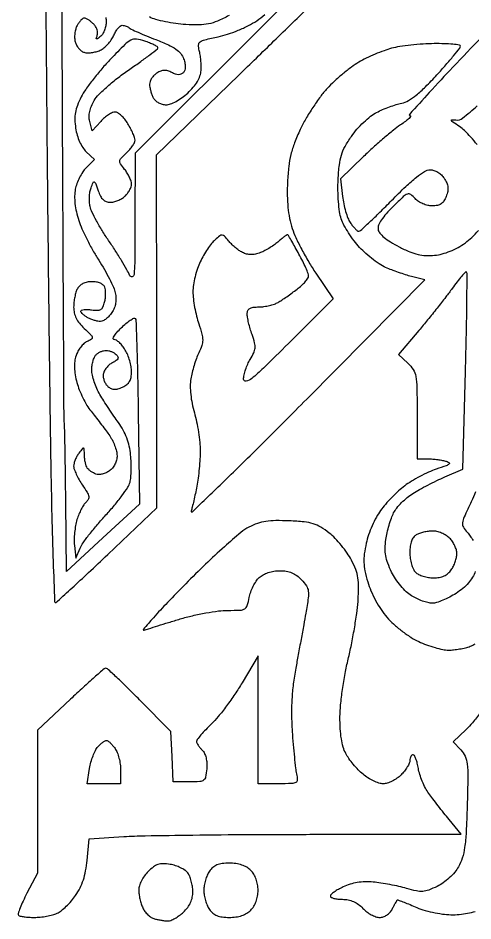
# Model space of a CAD drawing. Extents: x 3.8 to 44, y 2.8 to 44.9.
# Drawn here: x 3.78 to 14.42, y 2.79 to 23.94 of the extents above; entities that cross this region are included whole.
import ezdxf

# ---------------------------------------------------------------- set-up
doc = ezdxf.new("R2010")
doc.units = 0
doc.header["$MEASUREMENT"] = 0

msp = doc.modelspace()

# ---------------------------------------------------------------- linework, layer by layer
for points in [[(26.769741, 44.334821, -0.000003), (28.368792, 44.349802, -0.000078)], [(12.699339, 26.9451), (9.606769, 23.860907), (6.5142, 20.776714), (6.510889, 19.207907, -0.001531), (6.506067, 18.275901, -0.021037), (6.489064, 17.938183, -0.297613), (6.445764, 17.88363, -0.388408), (6.390497, 17.908284, 0.0261), (6.320901, 18.047892, 0.007034), (6.19604, 18.26163, 0.007103), (6.047179, 18.500666, 0.007302), (5.892924, 18.733162, -0.01221), (5.743434, 18.963348, -0.013071), (5.608862, 19.195459, -0.012708), (5.503782, 19.400362, -0.058125), (5.460214, 19.526603, -0.039514), (5.44562, 19.632286, -0.027084), (5.445127, 19.753421, -0.027378), (5.457488, 19.870909, -0.048725), (5.482182, 19.964893, -0.010458), (5.533082, 20.094117, -0.411694), (5.558901, 20.104837, -0.210604), (5.585191, 20.077622, -0.004387), (5.650183, 19.896318, 0.035961), (5.704223, 19.771066, 0.082534), (5.765704, 19.689161, 0.104762), (5.840063, 19.643218, 0.086382), (5.932088, 19.6272, 0.060734), (6.015381, 19.637355, 0.036296), (6.110372, 19.668329, 0.035863), (6.201877, 19.713602, 0.051149), (6.274889, 19.767212, 0.045991), (6.33409, 19.831619, 0.039169), (6.384154, 19.909193, 0.040957), (6.418524, 19.987642, 0.082957), (6.4296, 20.05394, 0.078548), (6.418518, 20.124049, 0.030488), (6.38247, 20.215761, 0.029263), (6.330562, 20.312154, 0.032056), (6.269158, 20.398793, -0.019715), (6.172403, 20.528411, -0.179633), (6.155506, 20.595611, -0.164193), (6.185702, 20.660656, -0.015822), (6.311458, 20.784826, 0.026681), (6.389034, 20.864822, 0.029887), (6.454552, 20.949777, 0.031212), (6.500821, 21.027889, 0.119375), (6.513884, 21.08251, 0.08488), (6.503566, 21.14182, 0.017507), (6.464416, 21.240816, 0.01794), (6.410125, 21.353933, 0.016044), (6.345927, 21.46725, 0.032353), (6.272032, 21.572481, 0.037955), (6.188703, 21.661433, 0.041422), (6.108289, 21.72376, 0.145146), (6.046104, 21.7422, 0.112043), (5.981565, 21.727554, 0.033308), (5.892897, 21.677618, 0.031582), (5.797887, 21.606488, 0.02941), (5.710169, 21.522348), (5.506416, 21.302495), (5.451653, 21.52069, -0.063195), (5.438172, 21.632794, -0.051262), (5.451351, 21.753251, -0.045933), (5.491243, 21.880763, -0.033408), (5.557502, 22.013892, -0.064693), (5.661974, 22.149116, -0.015674), (5.868626, 22.342578, -0.015819), (6.121689, 22.551212, -0.015137), (6.391107, 22.746644, 0.005548), (6.648036, 22.925599, 0.008985), (6.862008, 23.084065, 0.003338), (7.0399, 23.222725, 0.310369), (7.04912, 23.252518, 0.19357), (7.029881, 23.276108, 0.013254), (6.951768, 23.31655, 0.017389), (6.853002, 23.360235, 0.012095), (6.738743, 23.402915, 0.048686), (6.545697, 23.449339, 0.157384), (6.417384, 23.42685, 0.074446), (6.27517, 23.322214, 0.005681), (5.940511, 22.981534, 0.014101), (5.734415, 22.754422, 0.012205), (5.530971, 22.505049, 0.012369), (5.357719, 22.269992, 0.034686), (5.252441, 22.094794, 0.024915), (5.163455, 21.896555, 0.049141), (5.116807, 21.730529, 0.051354), (5.104576, 21.563455, 0.029837), (5.12251, 21.362913, 0.034364), (5.1583, 21.201004, 0.034517), (5.215891, 21.045771, 0.036725), (5.288941, 20.911313, 0.061455), (5.37112, 20.81252), (5.564427, 20.630918), (5.36812, 20.434611, 0.050561), (5.288722, 20.337298, 0.028933), (5.212606, 20.206029, 0.028639), (5.150689, 20.063713, 0.041939), (5.114374, 19.932125, 0.043067), (5.098594, 19.773837, 0.030885), (5.107212, 19.59616, 0.028341), (5.139503, 19.404466, 0.023145), (5.194956, 19.203969, 0.025622), (5.271125, 19.006033, 0.011689), (5.389663, 18.755516, 0.01154), (5.527128, 18.496807, 0.015576), (5.663971, 18.269882, -0.013263), (5.794757, 18.055249, -0.013238), (5.914065, 17.833849, -0.01318), (6.007911, 17.635248, -0.049758), (6.050559, 17.504648, -0.04461), (6.066404, 17.380596, -0.052844), (6.058412, 17.262733, -0.053613), (6.02611, 17.150577, -0.048161), (5.969827, 17.043462, -0.040098), (5.908018, 16.963854, -0.042073), (5.835208, 16.896518, -0.045882), (5.762676, 16.849971, -0.12029), (5.702988, 16.8354, -0.049736), (5.641373, 16.841544, -0.022652), (5.562746, 16.861126, -0.022165), (5.481054, 16.889445, -0.028352), (5.408838, 16.922977, -0.029535), (5.346197, 16.961421, -0.03685), (5.293269, 17.0045, -0.040138), (5.255903, 17.045941, -0.164843), (5.2452, 17.077524, -0.31938), (5.261833, 17.100907, -0.053456), (5.318614, 17.114048, -0.041769), (5.399317, 17.117045, -0.024846), (5.495121, 17.107815, 0.032426), (5.631908, 17.096725, 0.140351), (5.709798, 17.11768, 0.154871), (5.760528, 17.175311, 0.042175), (5.800345, 17.291478, 0.030221), (5.817924, 17.385167, 0.026569), (5.825077, 17.484428, 0.027491), (5.821807, 17.574799, 0.068928), (5.806879, 17.638911, 0.135397), (5.769603, 17.689442, 0.06711), (5.700407, 17.730177, 0.056543), (5.608841, 17.75701, 0.043053), (5.504632, 17.766, 0.046094), (5.390445, 17.755451, 0.065873), (5.293847, 17.723889, 0.074426), (5.217669, 17.672226, 0.083918), (5.163577, 17.602362, 0.050239), (5.129931, 17.520743, 0.02258), (5.101726, 17.40815, 0.022084), (5.082417, 17.285499, 0.028003), (5.076, 17.171004, 0.055038), (5.090841, 17.036588, 0.059719), (5.13462, 16.912523, 0.054592), (5.210464, 16.793568, 0.035705), (5.321224, 16.674211, -0.007372), (5.478083, 16.523291, -0.143578), (5.510272, 16.465028, -0.315549), (5.491832, 16.420396, -0.035655), (5.390147, 16.365319, 0.07968), (5.316667, 16.316739, 0.04097), (5.241607, 16.235474, 0.039382), (5.176358, 16.136983, 0.047615), (5.132049, 16.035379, 0.047803), (5.101798, 15.900437, 0.039404), (5.094978, 15.75303, 0.03461), (5.111757, 15.588653, 0.02261), (5.152649, 15.402411, 0.030021), (5.208384, 15.234991, 0.019298), (5.291861, 15.048052, 0.019396), (5.388093, 14.870788, 0.034147), (5.482772, 14.733698, -0.003335), (5.58381, 14.605114, -0.002135), (5.69952, 14.454496, -0.002145), (5.811611, 14.305974, -0.00401), (5.90085, 14.184653, -0.035847), (5.973718, 14.066997, -0.028673), (6.035285, 13.93115, -0.029504), (6.077744, 13.798233, -0.062633), (6.0912, 13.691235, -0.060573), (6.078764, 13.588955, -0.056109), (6.042104, 13.489788, -0.056934), (5.984996, 13.402612, -0.066623), (5.912288, 13.335679, -0.049794), (5.833598, 13.291508, -0.04543), (5.745294, 13.262127, -0.048354), (5.660963, 13.250777, -0.097732), (5.595038, 13.261261, -0.037041), (5.537516, 13.287405, -0.028632), (5.479079, 13.323871, -0.029351), (5.428226, 13.364477, -0.059538), (5.394545, 13.402929, -0.071823), (5.370333, 13.452168, -0.024553), (5.349478, 13.529164, -0.023823), (5.334505, 13.617568, -0.025331), (5.328405, 13.7052, 0.00673), (5.323955, 13.842893, 0.3016), (5.307847, 13.864911, 0.322357), (5.28235, 13.857845, 0.007304), (5.200209, 13.75248, 0.035906), (5.152664, 13.679238, 0.029451), (5.112487, 13.595016, 0.030403), (5.08476, 13.512846, 0.06626), (5.076, 13.447036, 0.087354), (5.08899, 13.37325, 0.021211), (5.136328, 13.258398, 0.02111), (5.20276, 13.129403, 0.019613), (5.281372, 13.003179, -0.01362), (5.389882, 12.833512, -0.083614), (5.427764, 12.737251, -0.169091), (5.418771, 12.666788, -0.104407), (5.366361, 12.600637, 0.075411), (5.313814, 12.541628, 0.024055), (5.254321, 12.439832, 0.023392), (5.198062, 12.318453, 0.024087), (5.153996, 12.193514, 0.029291), (5.121065, 12.054345, 0.018698), (5.09845, 11.889565, 0.018782), (5.088375, 11.725792, 0.032944), (5.09407, 11.5902), (5.126128, 11.2941), (5.225795, 11.526552, -0.053619), (5.294932, 11.64952, -0.010823), (5.445066, 11.850758, -0.011309), (5.630949, 12.07818, -0.010364), (5.83229, 12.303807, 0.013484), (6.0304, 12.528622, 0.015546), (6.206559, 12.753605, 0.01472), (6.34338, 12.951993, 0.082288), (6.394682, 13.069993, 0.041135), (6.413399, 13.183321, 0.014293), (6.422157, 13.348804, 0.014087), (6.421444, 13.532414, 0.015936), (6.410188, 13.708258, 0.03202), (6.377296, 13.912325, 0.034057), (6.319025, 14.106237, 0.034028), (6.234914, 14.290591, 0.031854), (6.124916, 14.466137, -0.006012), (6.01727, 14.619691, -0.00389), (5.896226, 14.799845, -0.00391), (5.780679, 14.977749, -0.007381), (5.690742, 15.123317, -0.030538), (5.618295, 15.263289, -0.024119), (5.556881, 15.422418, -0.024703), (5.514203, 15.576206, -0.05403), (5.500392, 15.69753, -0.035411), (5.507349, 15.803762, -0.033865), (5.52923, 15.909585, -0.035748), (5.561584, 16.000163, -0.092983), (5.60052, 16.05708, -0.056383), (5.649307, 16.09595, -0.038823), (5.71198, 16.128778, -0.039117), (5.778153, 16.1512, -0.062206), (5.8374, 16.1586, -0.061), (5.896477, 16.151366, -0.039089), (5.962119, 16.129479, -0.038913), (6.024029, 16.097424, -0.057526), (6.071897, 16.059463, -0.084171), (6.109397, 16.006651, -0.224121), (6.109783, 15.961565, -0.141006), (6.072029, 15.917869, -0.029308), (5.983067, 15.866995, 0.060973), (5.909287, 15.818376, 0.048539), (5.842903, 15.749826, 0.050043), (5.793293, 15.672824, 0.082365), (5.769867, 15.599179, 0.073437), (5.770092, 15.524226, 0.053323), (5.791259, 15.443406, 0.053493), (5.828915, 15.369198, 0.075545), (5.878123, 15.313909, 0.061046), (5.954033, 15.265169, 0.101203), (6.027553, 15.246621, 0.085112), (6.111295, 15.257094, 0.033337), (6.220605, 15.298348, 0.056265), (6.320441, 15.358184, 0.098106), (6.384051, 15.430293, 0.090227), (6.418558, 15.52562, 0.04186), (6.4296, 15.657283, 0.043908), (6.419148, 15.776081, 0.025517), (6.386965, 15.915704, 0.025359), (6.340067, 16.0534, 0.038666), (6.28446, 16.166697, 0.032486), (6.220329, 16.260735, 0.038363), (6.147726, 16.340225, 0.041985), (6.077442, 16.395912, 0.147586), (6.022799, 16.4124, -0.45525), (6.002466, 16.435752, -0.101823), (6.0226, 16.492491, -0.044942), (6.087477, 16.58077, -0.018977), (6.189089, 16.68735, -0.017128), (6.300664, 16.788627, -0.028854), (6.40165, 16.86462, -0.029343), (6.483075, 16.912192, -0.362779), (6.515563, 16.904724, -0.154769), (6.533698, 16.853736, -0.000606), (6.554428, 16.233405, -0.002995), (6.572931, 15.527413, -0.001871), (6.586557, 14.700235), (6.613888, 12.553322), (5.760344, 11.766356), (4.9068, 10.979389), (4.891995, 12.596095, 0.000926), (4.88499, 13.232318, 0.00126), (4.876161, 13.806234, 0.000829), (4.866732, 14.288187, 0.014329), (4.858882, 14.44545, -0.018346), (4.851013, 14.633411, -0.000017), (4.828862, 18.958728, -0.000179), (4.806018, 23.790203, -0.00011), (4.782394, 29.4831, 0.000238)], [(4.380764, 29.037099, -0.000121), (4.413801, 25.483077, -0.000253), (4.437458, 22.7151, 0.000416), (4.459449, 20.236578, 0.000352), (4.486722, 17.616212, 0.000355), (4.514956, 15.227744, 0.000994), (4.53925, 13.554384, 0.001755), (4.564727, 12.28169, 0.002958), (4.596162, 11.214318, 0.000376), (4.630206, 10.271951, 0.515178), (4.655962, 10.254984, 0.093443), (4.698971, 10.281667, 0.000573), (5.038695, 10.593592, 0.002334), (5.42513, 10.952569, 0.001482), (5.872019, 11.374106), (7.02622, 12.469312), (7.019385, 16.603104), (7.01255, 20.736895), (8.941825, 22.607997, 0.000198), (9.763403, 23.405433, 0.000165), (10.63678, 24.254379, 0.000166), (11.436294, 25.032556, 0.00045)], [(5.828834, 23.953491, -0.04439), (5.8374, 23.8572, -0.048909), (5.827881, 23.760115, -0.041706), (5.799554, 23.661176, -0.043677), (5.75796, 23.574962, -0.085525), (5.708563, 23.517193, -0.008524), (5.63661, 23.45952, -0.233232), (5.61348, 23.454822, -0.427396), (5.605102, 23.469973, -0.015926), (5.628829, 23.538226, 0.110961), (5.637484, 23.597341, 0.061708), (5.623026, 23.669077, 0.056934), (5.589168, 23.741769, 0.059008), (5.540123, 23.803992, 0.025018), (5.481815, 23.856739, 0.027988), (5.420594, 23.901319, 0.02893), (5.364815, 23.932929, 0.114936), (5.326734, 23.9418, 0.161044), (5.291309, 23.930086, 0.041542), (5.245516, 23.889783, 0.037904), (5.198216, 23.832503, 0.030783), (5.156383, 23.76472, 0.056677), (5.123703, 23.682464, 0.036344), (5.104048, 23.581501, 0.036275), (5.099189, 23.478409, 0.055178), (5.111303, 23.389659, 0.06209), (5.142124, 23.310178, 0.051343), (5.193186, 23.234984, 0.05334), (5.25565, 23.175007, 0.088019), (5.320275, 23.141123, 0.073292), (5.396726, 23.128706, 0.035292), (5.496072, 23.134262, 0.034038), (5.600852, 23.1549, 0.041274), (5.695061, 23.188759, 0.061905), (5.784933, 23.244006, 0.03714), (5.876806, 23.329435, 0.036682), (5.956845, 23.429607, 0.052076), (6.011146, 23.529774, -0.033617), (6.057186, 23.622722, -0.042394), (6.112302, 23.70127, -0.047951), (6.167963, 23.756155, -0.172313), (6.214264, 23.7726, -0.049216), (6.257807, 23.768304, -0.037862), (6.303833, 23.755447, -0.038885), (6.345409, 23.73659, -0.070582), (6.375194, 23.714206, 0.087964), (6.420557, 23.682506, 0.004585), (6.583171, 23.608856, 0.00714), (6.779509, 23.525423, 0.005119), (7.0012, 23.437569, -0.013462), (7.291674, 23.316812, -0.04628), (7.469343, 23.216635, -0.071949), (7.580458, 23.113214, -0.08506), (7.65019, 22.987928, -0.030996), (7.680937, 22.879454, -0.061844), (7.689004, 22.790751, -0.081004), (7.675015, 22.719737, -0.107727), (7.639567, 22.664527, -0.08942), (7.586758, 22.627851, -0.109812), (7.528178, 22.61537, -0.085071), (7.458481, 22.627949, -0.035791), (7.371231, 22.666896, 0.046257), (7.277541, 22.706392, 0.085834), (7.196025, 22.717485, 0.0854), (7.115241, 22.700572, 0.045401), (7.023748, 22.654383, 0.058143), (6.958281, 22.602046, 0.050131), (6.902875, 22.533538, 0.052673), (6.865107, 22.460032, 0.09261), (6.8526, 22.393088, 0.043963), (6.858847, 22.322173, 0.023244), (6.878326, 22.235966, 0.022946), (6.906632, 22.148973, 0.032745), (6.940177, 22.075038, 0.082346), (6.989827, 22.010495, 0.061993), (7.062459, 21.957879, 0.059989), (7.148476, 21.923197, 0.065954), (7.237519, 21.9114, 0.089841), (7.340161, 21.929993, 0.034551), (7.472508, 21.990286, 0.032143), (7.613402, 22.07878, 0.030171), (7.744965, 22.18635, 0.028743), (7.87648, 22.322632, 0.04393), (7.972177, 22.456021, 0.050971), (8.032563, 22.586767, 0.067709), (8.05799, 22.7151, 0.022761), (8.059671, 22.828028, 0.014946), (8.051802, 22.957867, 0.015047), (8.036519, 23.084078, 0.027829), (8.015375, 23.185141, -0.067602), (7.998991, 23.313571, -0.238263), (8.036004, 23.385381, -0.098544), (8.14382, 23.434909, -0.007622), (8.455854, 23.504334, 0.028382), (8.68, 23.564065, 0.019307), (8.927471, 23.656026, 0.019385), (9.165146, 23.765941, 0.03035), (9.35915, 23.880293, 0.032392), (9.546815, 24.025356, 0.025821)], [(8.712254, 24.001549, -0.018955), (8.439027, 23.871002, -0.050685), (8.233528, 23.805957, -0.049154), (8.015558, 23.782538, -0.016981), (7.6986, 23.790514, -0.020018), (7.466058, 23.813645, -0.016821), (7.222072, 23.856235, -0.017151), (7.001737, 23.91033, -0.044108), (6.848576, 23.968542, -0.031383)], [(14.626556, 23.49765, 0.002735), (13.950292, 22.791882, 0.004763), (13.398187, 22.198115, 0.00127), (12.934739, 21.687474, 0.649909), (12.948014, 21.6576, -0.567148), (12.959214, 21.638872, -0.076551), (12.924802, 21.593194, -0.032504), (12.842296, 21.522658, -0.013652), (12.722956, 21.438347, 0.022549), (12.560411, 21.319123, 0.007504), (12.333183, 21.130457, 0.007452), (12.087398, 20.913642, 0.00842), (11.858149, 20.698097), (11.322399, 20.1771), (11.368981, 19.76455, 0.022741), (11.396477, 19.591873, 0.019826), (11.440528, 19.414201, 0.020294), (11.49331, 19.256646, 0.054102), (11.547132, 19.1512, 0.021871), (11.602462, 19.074311, 0.028488), (11.659922, 19.009385, 0.028607), (11.712227, 18.962372, 0.170363), (11.746344, 18.9504, 0.187342), (11.790234, 18.967443, 0.002687), (12.000299, 19.161636, 0.006992), (12.241969, 19.393881, 0.004502), (12.515883, 19.6695, -0.008447), (12.847426, 19.997883, -0.022584), (13.097723, 20.216773, -0.029371), (13.289502, 20.352149, -0.139889), (13.417239, 20.3886, -0.079517), (13.505949, 20.374402, -0.056785), (13.597475, 20.332333, -0.054273), (13.681426, 20.26815, -0.057459), (13.747797, 20.188519, -0.041431), (13.806615, 20.080141, -0.07647), (13.832499, 19.983529, -0.076595), (13.828127, 19.883713, -0.04169), (13.794142, 19.765519, -0.049869), (13.740417, 19.657889, -0.103007), (13.675394, 19.590553, -0.10182), (13.588367, 19.554307, -0.047962), (13.466606, 19.5426, -0.058722), (13.361021, 19.555043, -0.043159), (13.249088, 19.592246, -0.043497), (13.146355, 19.647584, -0.063637), (13.068425, 19.714314, 0.053091), (12.963689, 19.807883, 0.247597), (12.8861, 19.81863, 0.101376), (12.790533, 19.760056, 0.006026), (12.544545, 19.52439, 0.019185), (12.388744, 19.359282, 0.035815), (12.278068, 19.212615, 0.045115), (12.21239, 19.087886, 0.135036), (12.200382, 18.993126, 0.13858), (12.239121, 18.905864, 0.045643), (12.339238, 18.805552, 0.036109), (12.4898, 18.69739, 0.019185), (12.69, 18.584772, 0.017962), (12.939193, 18.468029, 0.041673), (13.135061, 18.403358, 0.049198), (13.317885, 18.3781, 0.036109), (13.522578, 18.384901, 0.040457), (13.698531, 18.418061, 0.030149), (13.885664, 18.48162, 0.029172), (14.070948, 18.570216, 0.030649), (14.241497, 18.678485, 0.034056), (14.390529, 18.802745, 0.021362), (14.547763, 18.966529, 0.021419)], [(14.5174, 20.978382, 0.018265), (14.37064, 21.153774, 0.018642), (14.223349, 21.305502, 0.045003), (14.101175, 21.402895, -0.005243), (13.95026, 21.50472, -0.121383), (13.916103, 21.543261, -0.570912), (13.928053, 21.562581, -0.027523), (14.021012, 21.555533, 0.20178), (14.175763, 21.597947, 0.014724), (14.52226, 21.886946, 0.01237)], [(14.474234, 10.97883, -0.057634), (14.411524, 10.843497, -0.04244), (14.313578, 10.710251, -0.038589), (14.183919, 10.583276, -0.030645), (14.026256, 10.466737, -0.023573), (13.875268, 10.378652, -0.022873), (13.715157, 10.304203, -0.023488), (13.568566, 10.251929, -0.074028), (13.465601, 10.2366, -0.060522), (13.367156, 10.24856, -0.024991), (13.238368, 10.28724, -0.024282), (13.102829, 10.343, -0.02869), (12.980938, 10.40899, -0.052169), (12.858801, 10.503355, -0.028186), (12.728798, 10.64224, -0.027392), (12.608768, 10.803033, -0.033923), (12.516175, 10.965253, -0.023972), (12.427988, 11.172156, -0.045022), (12.380427, 11.347421, -0.047564), (12.366456, 11.521792, -0.030287), (12.381854, 11.724921, -0.021053), (12.411119, 11.887296, -0.015441), (12.456634, 12.064587, -0.015658), (12.51026, 12.230009, -0.033124), (12.564092, 12.353519, -0.050947), (12.636865, 12.464823, -0.024911), (12.750131, 12.591217, -0.024415), (12.882114, 12.712092, -0.032405), (13.013838, 12.807707, -0.01445), (13.166463, 12.897996, -0.007198), (13.364559, 13.003889, -0.007139), (13.573057, 13.107769, -0.010425), (13.759801, 13.192761), (14.186749, 13.376429), (14.246185, 15.665804, 0.001505), (14.266388, 16.546123, 0.002453), (14.277617, 17.29322, 0.000334), (14.283887, 17.956453, 0.201197), (14.269723, 17.991077, 0.421852), (14.244918, 17.990754, 0.009456), (14.156143, 17.893623, 0.015509), (14.051231, 17.76665, 0.009137), (13.933476, 17.608909, -0.008279), (13.784843, 17.40909, -0.003591), (13.58088, 17.148061, -0.003552), (13.359986, 16.873539, -0.004712), (13.154916, 16.627134), (12.676705, 16.063423), (12.894853, 15.861251, -0.066122), (13.02064, 15.709258, -0.095929), (13.083128, 15.547194, -0.040461), (13.108151, 15.286959, -0.003746), (13.113, 14.63984), (13.113, 13.6206), (13.34565, 13.619445, -0.01801), (13.448972, 13.615208, -0.011842), (13.567408, 13.603243, -0.01192), (13.682272, 13.586094, -0.022411), (13.773872, 13.565912, -0.057985), (13.859184, 13.532083, -0.519598), (13.863207, 13.498452, -0.095967), (13.794322, 13.457154, -0.005577), (13.561718, 13.375507, 0.024771), (13.381527, 13.30438, 0.015186), (13.176441, 13.203826, 0.015213), (12.979013, 13.091661, 0.026085), (12.822687, 12.984889, 0.02215), (12.678778, 12.864733, 0.013623), (12.519841, 12.71147, 0.013653), (12.370623, 12.550981, 0.023665), (12.25696, 12.408802, 0.035122), (12.159924, 12.252942, 0.01914), (12.062175, 12.049744, 0.018987), (11.978189, 11.834568, 0.028507), (11.923051, 11.64075, 0.02041), (11.877452, 11.38923, 0.044184), (11.867594, 11.19311, 0.042942), (11.892287, 10.994863, 0.018292), (11.957557, 10.735277, 0.031454), (12.032976, 10.525939, 0.021993), (12.142714, 10.300302, 0.021962), (12.272138, 10.084665, 0.030877), (12.407221, 9.905567, 0.03227), (12.559554, 9.749241, 0.020354), (12.755646, 9.58637, 0.020395), (12.96323, 9.440783, 0.033775), (13.150596, 9.337615, 0.020884), (13.334113, 9.261313, 0.018229), (13.531811, 9.196714, 0.018615), (13.714918, 9.151489, 0.050505), (13.847743, 9.137626, 0.027085), (13.968227, 9.143787, 0.016992), (14.107995, 9.163374, 0.017048), (14.244677, 9.192121, 0.029654), (14.355343, 9.226437, 0.04738), (14.469233, 9.282109, 0.017128)], [(14.481388, 12.84114, -0.010438), (14.379456, 12.613565, 0.00552), (14.215389, 12.256714, 0.073682), (14.176587, 12.118029, 0.165364), (14.197278, 12.017022, 0.055286), (14.28858, 11.894465, -0.038311), (14.356095, 11.80997, -0.024133), (14.422079, 11.70218, -0.02419)], [(14.598856, 7.671418, -0.009295), (14.407465, 7.435145, -0.026464), (14.262798, 7.280582), (13.959883, 6.989465), (14.13859, 6.79924, -0.08536), (14.237458, 6.649606, -0.075998), (14.285764, 6.469378, -0.03147), (14.29984, 6.171669, -0.003386), (14.284349, 5.481521, -0.005239), (14.260117, 4.871347, -0.022848), (14.225527, 4.511596, -0.038666), (14.170448, 4.263939, -0.056662), (14.081696, 4.059363, -0.047623), (13.992414, 3.933695, -0.029209), (13.865665, 3.803317, -0.02898), (13.722475, 3.686772, -0.042093), (13.582899, 3.6029, -0.023038), (13.384467, 3.516447, -0.074342), (13.244317, 3.485635, -0.069544), (13.096281, 3.496144, -0.018472), (12.866154, 3.554089, 0.015025), (12.689177, 3.599951, 0.009013), (12.476604, 3.644257, 0.009021), (12.263336, 3.680739, 0.01551), (12.084392, 3.702381, 0.028393), (11.89408, 3.708582, 0.032649), (11.713086, 3.692344, 0.034155), (11.543296, 3.653835, 0.037956), (11.386442, 3.593503, 0.018799), (11.270055, 3.532814, 0.026653), (11.171854, 3.469655, 0.025282), (11.099314, 3.411546, 0.214411), (11.0826, 3.374361, 0.287398), (11.100749, 3.345394, 0.047785), (11.165247, 3.32142, 0.039949), (11.256136, 3.304831, 0.025172), (11.363953, 3.2994, -0.047834), (11.500679, 3.28629, -0.05601), (11.624989, 3.247415, -0.05537), (11.73871, 3.181451, -0.04512), (11.844, 3.0879, 0.043049), (11.934334, 3.006966, 0.037578), (12.041249, 2.938528, 0.039409), (12.147978, 2.891441, 0.08438), (12.23647, 2.8764, 0.078446), (12.321532, 2.889828, 0.065917), (12.404, 2.929135, 0.063866), (12.475727, 2.990041, 0.064968), (12.529283, 3.06675, -0.002388), (12.568514, 3.141282, -0.003309), (12.604446, 3.207699, -0.002067), (12.635246, 3.263196, -0.041186), (12.646086, 3.279276, -0.319008), (12.662721, 3.284019, -0.003723), (12.776084, 3.242984, -0.009546), (12.909118, 3.190796, -0.005884), (13.063685, 3.124587, 0.03078), (13.249149, 3.055849, 0.018897), (13.474701, 2.996909, 0.018894), (13.704154, 2.955149, 0.030672), (13.901609, 2.939135, 0.026018), (14.09959, 2.945557, 0.026097), (14.29563, 2.97251, 0.027633), (14.473611, 3.016833, 0.046019)]]:
    msp.add_lwpolyline(points, format="xyb")
for points in [[(13.51485, 23.34389, 0.013983), (13.251695, 23.334077, 0.011073), (12.968085, 23.309231, 0.011231), (12.705837, 23.274416, 0.027237), (12.514823, 23.233921, 0.022498), (12.339375, 23.178038, 0.012423), (12.130228, 23.094942, 0.012366), (11.921996, 23.000006, 0.019402), (11.748557, 22.907207, 0.026888), (11.577206, 22.793998, 0.013716), (11.374159, 22.634764, 0.013588), (11.173291, 22.458713, 0.019817), (11.007052, 22.292122, 0.026876), (10.849222, 22.101269, 0.014151), (10.673188, 21.848829, 0.01404), (10.507057, 21.579408, 0.020982), (10.378715, 21.334395, 0.018462), (10.244791, 21.020823, 0.031947), (10.160287, 20.750372, 0.03117), (10.109665, 20.466799, 0.016622), (10.080793, 20.111556, 0.014778), (10.074849, 19.786743, 0.022468), (10.090696, 19.504963, 0.025087), (10.129369, 19.251264, 0.027905), (10.192374, 19.011756, 0.030531), (10.2754, 18.800255, 0.012364), (10.412925, 18.522566, 0.01218), (10.57602, 18.230254, 0.01515), (10.742264, 17.967188), (11.149072, 17.364677), (10.100636, 16.318758, -0.002832), (9.514951, 15.741061, -0.024931), (9.242187, 15.50037, -0.111613), (9.110821, 15.436773, -0.483508), (9.052645, 15.48307, -0.055295), (9.063795, 15.58167, -0.02553), (9.098784, 15.706099, -0.024914), (9.149331, 15.834515, -0.031588), (9.209088, 15.9471, 0.029057), (9.291424, 16.100347, 0.091023), (9.320619, 16.213095, 0.08151), (9.309451, 16.335716, 0.020379), (9.250943, 16.528786, -0.013307), (9.207249, 16.665951, -0.012825), (9.170329, 16.806934, -0.012853), (9.144209, 16.932707, -0.044796), (9.1368, 17.015236, -0.099066), (9.152086, 17.091629, -0.162551), (9.195024, 17.140857, -0.103425), (9.275312, 17.167922, -0.027036), (9.41175, 17.176798, 0.031266), (9.529678, 17.185471, 0.024012), (9.656679, 17.209099, 0.024536), (9.773718, 17.242882, 0.051673), (9.859452, 17.282548, 0.013003), (9.944366, 17.336092, 0.004816), (10.061181, 17.415705, 0.004769), (10.187033, 17.505059, 0.005732), (10.303602, 17.59156, 0.021675), (10.407514, 17.677884, 0.027423), (10.495277, 17.766704, 0.027461), (10.558703, 17.846816, 0.154912), (10.575, 17.898154, 0.093924), (10.563596, 17.958327, 0.010038), (10.508672, 18.090189, 0.012082), (10.435671, 18.245691, 0.00944), (10.349202, 18.410994, 0.001537), (10.26063, 18.571631, 0.002234), (10.181409, 18.712779, 0.001116), (10.113359, 18.832143, 0.038046), (10.095069, 18.859084, 0.356688), (10.073989, 18.863644, 0.026446), (10.019239, 18.831928, 0.027321), (9.951608, 18.78235, 0.016391), (9.876716, 18.716669, -0.029931), (9.786689, 18.641925, -0.01836), (9.672549, 18.564448, -0.018384), (9.55351, 18.495835, -0.030992), (9.448511, 18.448423, -0.03473), (9.327764, 18.41203, -0.058416), (9.22263, 18.400778, -0.063919), (9.124577, 18.414371, -0.051876), (9.025511, 18.45269, -0.035724), (8.944482, 18.501718, -0.020156), (8.853401, 18.571807, -0.020037), (8.766774, 18.65031, -0.030839), (8.699125, 18.725474, 0.019236), (8.606229, 18.833632, 0.191144), (8.553274, 18.858884, 0.184947), (8.496474, 18.841405, 0.017821), (8.38401, 18.746692, 0.043717), (8.305513, 18.662068, 0.016696), (8.211117, 18.531807, 0.016384), (8.11746, 18.382731, 0.019334), (8.039135, 18.23571, 0.031956), (7.973489, 18.074613, 0.021164), (7.91813, 17.88263, 0.021324), (7.880074, 17.690736, 0.038302), (7.8678, 17.530746, 0.029445), (7.877409, 17.367715, 0.015223), (7.907567, 17.165699, 0.01508), (7.951309, 16.959246, 0.022091), (8.003176, 16.780973, -0.014177), (8.076845, 16.54193, -0.067452), (8.096179, 16.400529, -0.083419), (8.075024, 16.273682, -0.028323), (8.00399, 16.100052, 0.02345), (7.948639, 15.96843, 0.01337), (7.893615, 15.804835, 0.013331), (7.846935, 15.636852, 0.02146), (7.817208, 15.491309, 0.041452), (7.804612, 15.325256, 0.024488), (7.81577, 15.12663, 0.022902), (7.848395, 14.912036, 0.021563), (7.900994, 14.696903, -0.019658), (7.95311, 14.487209, -0.013054), (7.997048, 14.243236, -0.01315), (8.027328, 14.003761, -0.024875), (8.037, 13.809476, -0.014829), (8.031346, 13.618898, -0.008737), (8.013867, 13.391711, -0.008736), (7.988448, 13.165155, -0.01476), (7.95825, 12.976497, -0.004581), (7.924113, 12.805818, -0.004505), (7.886671, 12.634833, -0.004434), (7.851175, 12.485557, -0.017105), (7.825163, 12.3939, 0.778997), (7.853459, 12.376242, 0.001036), (8.597523, 13.094494, 0.003409), (9.475908, 13.957621, 0.00192), (10.530776, 15.0165), (13.290726, 17.8083), (13.011513, 17.879819, -0.012901), (12.881749, 17.91665, -0.006572), (12.720589, 17.969252, -0.006525), (12.555732, 18.027883, -0.009716), (12.413221, 18.083842, -0.043151), (12.26782, 18.159512, -0.019888), (12.092291, 18.281116, -0.019526), (11.916699, 18.424477, -0.025593), (11.768763, 18.569341, -0.024492), (11.63651, 18.727723, -0.019063), (11.508213, 18.911818, -0.019432), (11.401664, 19.092978, -0.043535), (11.338702, 19.239526, -0.043307), (11.299604, 19.404857, -0.016621), (11.27309, 19.639715, -0.01602), (11.260665, 19.903099, -0.016718), (11.265429, 20.163008, -0.015162), (11.293571, 20.5051, -0.046345), (11.340931, 20.732844, -0.052632), (11.425748, 20.93189, -0.024159), (11.574858, 21.171695, -0.029179), (11.704219, 21.337366, -0.022567), (11.863099, 21.502397, -0.02305), (12.025996, 21.643312, -0.04967), (12.16569, 21.732421, -0.016748), (12.305455, 21.797379, -0.011671), (12.467115, 21.861617, -0.011788), (12.625245, 21.916013, -0.023797), (12.752552, 21.9499, 0.080615), (12.909047, 22.011221, 0.035626), (13.092161, 22.137996, 0.026779), (13.309926, 22.333006, 0.011788), (13.577402, 22.612544, 0.005144), (13.788491, 22.848661, 0.007835), (13.966403, 23.058379, 0.003535), (14.11297, 23.239332, 0.170042), (14.1282, 23.282819, 0.372915), (14.10539, 23.30915, 0.010947), (13.948028, 23.328306, 0.016923), (13.750016, 23.341274, 0.010217)], [(10.124641, 12.164383, 0.013748), (9.803236, 12.169801, 0.035466), (9.572042, 12.150907, 0.044306), (9.377851, 12.103181, 0.035312), (9.1791, 12.019116, 0.058033), (8.987062, 11.891458, 0.007052), (8.604613, 11.558241, 0.008291), (8.160691, 11.146834, 0.006747), (7.6986, 10.692006, 0.004332), (7.272116, 10.253203, 0.008494), (6.941694, 9.895313, 0.007105), (6.7083, 9.626133, 0.774193), (6.7257, 9.601631, -0.012981), (6.828148, 9.637682, -0.001803), (7.042731, 9.706134, -0.002064), (7.297488, 9.785236, -0.001749), (7.567355, 9.866778, -0.015515), (7.857396, 9.943596, -0.012547), (8.172896, 10.008467, -0.01274), (8.467189, 10.053613, -0.031695), (8.684472, 10.0674, 0.010614), (8.973606, 10.073539, 0.12583), (9.080126, 10.105651, 0.184247), (9.139312, 10.181403, 0.028355), (9.185927, 10.370136, -0.039244), (9.220464, 10.49796, -0.029748), (9.277294, 10.631696, -0.03044), (9.346215, 10.751468, -0.059508), (9.417212, 10.835436, -0.063017), (9.509587, 10.901964, -0.043307), (9.62802, 10.953682, -0.040935), (9.761607, 10.986847, -0.040402), (9.899405, 10.998, -0.040369), (10.052529, 10.985617, -0.059196), (10.182273, 10.948358, -0.060438), (10.297722, 10.882467, -0.044342), (10.407892, 10.784274, -0.040535), (10.522627, 10.64039, -0.116878), (10.567204, 10.521759, -0.068021), (10.565743, 10.361089, -0.007731), (10.507606, 10.001724, -0.000778), (10.45937, 9.732688, -0.000377), (10.396887, 9.388756, -0.000374), (10.331268, 9.030629, -0.000538), (10.272619, 8.7138, 0.015086), (10.215171, 8.343587, 0.016938), (10.18281, 7.984604, 0.016718), (10.174572, 7.620113, 0.013972), (10.189578, 7.2333, 0.004104), (10.212741, 6.924737, 0.004558), (10.240266, 6.62722, 0.004229), (10.268192, 6.373961, 0.023599), (10.290689, 6.23925, -0.04323), (10.308869, 6.096023, -0.284774), (10.274825, 6.035869, -0.119546), (10.180722, 6.010537, -0.00625), (9.865762, 6.0066), (9.3906, 6.0066), (9.3906, 7.506481), (9.3906, 9.006362), (9.017744, 8.373631, -0.014913), (8.849638, 8.106877, -0.0118), (8.652706, 7.828529, -0.011974), (8.457541, 7.578763, -0.028891), (8.298644, 7.406481, 0.010215), (8.165999, 7.273021, 0.014521), (8.054109, 7.148714, 0.010468), (7.967329, 7.042034, 0.167018), (7.9524, 6.998588, 0.113723), (7.960899, 6.961702, 0.029337), (7.990993, 6.908104, 0.028307), (8.033494, 6.849427, 0.025491), (8.08378, 6.793735, -0.084303), (8.137354, 6.718244, -0.053083), (8.173799, 6.616164, -0.046193), (8.191675, 6.493336, -0.033906), (8.18953, 6.355628, -0.023863), (8.164208, 6.163562, -0.188534), (8.118042, 6.088514, -0.149334), (8.027517, 6.055456, -0.013415), (7.7832, 6.0489), (7.4025, 6.0489), (7.377899, 6.6411), (7.353299, 7.2333), (6.618263, 7.97355, 0.003503), (6.332536, 8.2573, 0.005523), (6.082967, 8.496352, 0.001708), (5.864608, 8.699536, 0.188693), (5.828157, 8.7138, 0.180815), (5.791226, 8.699993, 0.001596), (5.562623, 8.500009, 0.005248), (5.301264, 8.264978, 0.003331), (5.001543, 7.986001), (4.23, 7.258202), (4.23, 5.583492), (4.23, 3.908782), (3.984022, 3.441169, 0.011627), (3.893259, 3.258435, 0.018124), (3.824569, 3.096648, 0.012713), (3.777426, 2.963303, 0.282096), (3.786622, 2.924978, 0.148515), (3.822238, 2.905957, 0.016181), (3.915024, 2.89067, 0.018688), (4.029296, 2.879947, 0.014048), (4.155519, 2.8764, 0.025585), (4.293714, 2.883476, 0.019352), (4.444143, 2.90483, 0.019697), (4.584163, 2.93601, 0.042284), (4.688258, 2.973185, 0.060647), (4.785258, 3.032479, 0.023833), (4.903508, 3.135666, 0.023169), (5.022122, 3.26063, 0.026754), (5.122736, 3.390402, 0.036637), (5.225826, 3.565235, 0.036217), (5.302747, 3.753904, 0.033232), (5.356556, 3.966157, 0.022858), (5.390254, 4.212157), (5.435713, 4.713481), (6.249906, 4.767403, -0.01199), (6.751179, 4.788545, -0.001422), (7.864559, 4.805614, -0.001698), (9.188484, 4.817648, -0.001392), (10.603259, 4.821762), (14.142418, 4.8222), (13.860359, 5.167921, -0.003752), (13.738301, 5.319842, -0.002724), (13.60463, 5.490703, -0.002751), (13.479512, 5.65429, -0.006016), (13.385875, 5.781271, -0.03529), (13.308434, 5.906787, -0.021958), (13.234982, 6.063476, -0.021997), (13.175851, 6.225235, -0.036758), (13.142412, 6.36615, 0.021311), (13.117502, 6.487709, 0.032541), (13.084692, 6.590208, 0.034152), (13.049265, 6.664853, 0.271218), (13.017587, 6.6834, 0.172439), (12.989433, 6.673393, 0.093763), (12.965475, 6.644994, 0.074158), (12.949266, 6.602672, 0.054481), (12.9438, 6.552655, -0.106302), (12.929989, 6.488426, -0.031702), (12.882801, 6.399317, -0.030224), (12.815619, 6.30336, -0.028546), (12.736145, 6.214255, -0.044069), (12.64128, 6.134785, -0.036702), (12.528138, 6.067599, -0.038177), (12.414589, 6.02143, -0.077621), (12.319636, 6.0066, -0.077817), (12.221016, 6.022042, -0.032039), (12.09478, 6.071688, -0.030732), (11.96362, 6.143375, -0.034479), (11.847452, 6.228177, -0.026824), (11.736383, 6.332303, -0.017898), (11.620306, 6.462472, -0.018043), (11.516531, 6.597197, -0.033411), (11.443971, 6.714627, -0.052397), (11.382647, 6.867284, -0.030119), (11.339905, 7.061094, -0.025413), (11.314989, 7.295211, -0.015751), (11.308432, 7.5717, -0.022596), (11.323326, 7.852598, -0.01063), (11.366642, 8.213603, -0.010509), (11.428121, 8.590507, -0.014554), (11.500115, 8.9253, 0.010595), (11.574883, 9.260079, 0.007602), (11.644771, 9.636997, 0.007682), (11.700359, 9.998032, 0.016365), (11.729868, 10.2789, 0.013342), (11.745002, 10.61297, 0.044179), (11.729681, 10.832381, 0.053751), (11.678112, 11.022094, 0.027474), (11.575626, 11.246896, 0.03173), (11.476781, 11.409529, 0.019597), (11.341531, 11.587905, 0.01963), (11.193432, 11.754333, 0.033073), (11.055241, 11.880066, 0.031009), (10.856238, 12.019186, 0.062983), (10.682379, 12.097309, 0.049737), (10.469356, 12.139853, 0.013346)], [(13.47255, 11.926027, 0.030935), (13.372629, 11.918729, 0.023606), (13.264751, 11.89888, 0.024102), (13.165119, 11.870515, 0.050507), (13.09185, 11.837224, 0.101936), (13.026345, 11.778533, 0.073608), (12.98005, 11.691758, 0.056841), (12.952596, 11.574284, 0.029014), (12.9438, 11.422839, 0.034923), (12.953419, 11.285293, 0.035282), (12.982087, 11.150905, 0.037828), (13.024703, 11.036411, 0.088593), (13.076743, 10.961743, 0.082087), (13.147984, 10.910712, 0.037517), (13.254429, 10.867852, 0.035845), (13.375976, 10.838606, 0.041141), (13.494946, 10.8288, 0.040604), (13.631774, 10.83993, 0.065421), (13.743572, 10.873655, 0.072017), (13.835264, 10.932094, 0.062224), (13.911903, 11.016824, 0.040561), (13.962336, 11.102912, 0.02896), (14.004914, 11.206215, 0.029415), (14.034152, 11.310144, 0.053908), (14.0436, 11.397524, 0.070594), (14.031387, 11.483594, 0.038884), (13.993897, 11.583304, 0.03786), (13.939162, 11.680461, 0.049207), (13.8744, 11.7594, 0.058603), (13.79258, 11.823999, 0.039566), (13.686562, 11.878142, 0.039711), (13.574007, 11.914655, 0.061419)], [(5.845715, 7.0218, -0.162623), (5.879515, 7.010508, -0.028442), (5.931501, 6.966568, -0.028265), (5.988792, 6.905768, -0.022046), (6.044103, 6.833776, -0.060578), (6.094662, 6.738988, -0.028793), (6.137114, 6.607109, -0.02803), (6.166134, 6.462319, -0.035455), (6.1758, 6.326176), (6.1758, 6.0066), (5.784287, 6.0066), (5.392775, 6.0066), (5.449916, 6.36394, -0.02691), (5.481791, 6.511769, -0.024349), (5.530217, 6.66045, -0.025124), (5.586799, 6.789296, -0.067988), (5.64304, 6.87154, -0.022435), (5.699994, 6.929063, -0.026892), (5.758669, 6.977661, -0.027226), (5.811475, 7.012525, -0.133049)], [(7.333118, 4.117019, 0.034555), (7.169089, 4.132118, 0.085015), (7.049798, 4.114465, 0.084113), (6.94242, 4.057965, 0.033312), (6.816515, 3.947806, 0.042687), (6.733197, 3.848903, 0.036316), (6.662754, 3.731956, 0.037891), (6.614293, 3.615327, 0.079683), (6.5988, 3.518726, 0.035428), (6.605611, 3.422721, 0.020193), (6.626681, 3.308259, 0.02009), (6.657341, 3.194192, 0.031201), (6.693713, 3.099051, 0.054906), (6.743319, 3.015772, 0.043258), (6.813631, 2.937739, 0.044597), (6.892789, 2.876075, 0.077778), (6.968663, 2.842425, 0.015334), (7.047517, 2.823836, 0.011358), (7.135675, 2.807964, 0.011504), (7.219673, 2.796776, 0.025229), (7.284396, 2.792955, 0.102416), (7.351578, 2.806267, 0.030308), (7.445989, 2.853081, 0.029029), (7.548277, 2.919946, 0.027608), (7.643946, 2.99926, 0.040926), (7.745225, 3.109827, 0.058332), (7.813993, 3.22371, 0.060531), (7.852928, 3.347042, 0.04867), (7.865109, 3.48571, 0.035366), (7.855611, 3.603669, 0.029014), (7.829367, 3.72737, 0.029942), (7.791643, 3.838616, 0.065607), (7.747212, 3.916608, 0.082294), (7.681941, 3.978362, 0.035706), (7.578049, 4.038141, 0.034098), (7.455994, 4.087256, 0.038402)], [(8.718597, 4.1454, 0.029743), (8.552106, 4.135487, 0.06637), (8.429472, 4.10398, 0.080372), (8.334297, 4.046355, 0.063826), (8.253297, 3.957376, 0.051586), (8.202808, 3.866673, 0.029512), (8.160286, 3.748664, 0.029197), (8.131208, 3.623606, 0.042546), (8.1216, 3.5109, 0.042546), (8.131208, 3.398194, 0.029197), (8.160286, 3.273136, 0.029512), (8.202808, 3.155127, 0.051586), (8.253297, 3.064424, 0.063826), (8.334297, 2.975445, 0.080372), (8.429472, 2.91782, 0.06637), (8.552106, 2.886313, 0.029743), (8.718597, 2.8764, 0.034052), (8.874471, 2.887028, 0.047149), (9.010804, 2.919004, 0.052517), (9.126641, 2.972066, 0.062811), (9.2214, 3.0456, 0.061959), (9.291599, 3.135745, 0.047312), (9.345279, 3.248791, 0.044811), (9.379186, 3.376659, 0.042437), (9.3906, 3.5109, 0.042437), (9.379186, 3.645141, 0.044811), (9.345279, 3.773009, 0.047312), (9.291599, 3.886055, 0.061959), (9.2214, 3.9762, 0.062811), (9.126641, 4.049734, 0.052517), (9.010804, 4.102796, 0.047149), (8.874471, 4.134772, 0.034052)]]:
    msp.add_lwpolyline(points, format="xyb", close=True)

doc.saveas('drawing.dxf')
